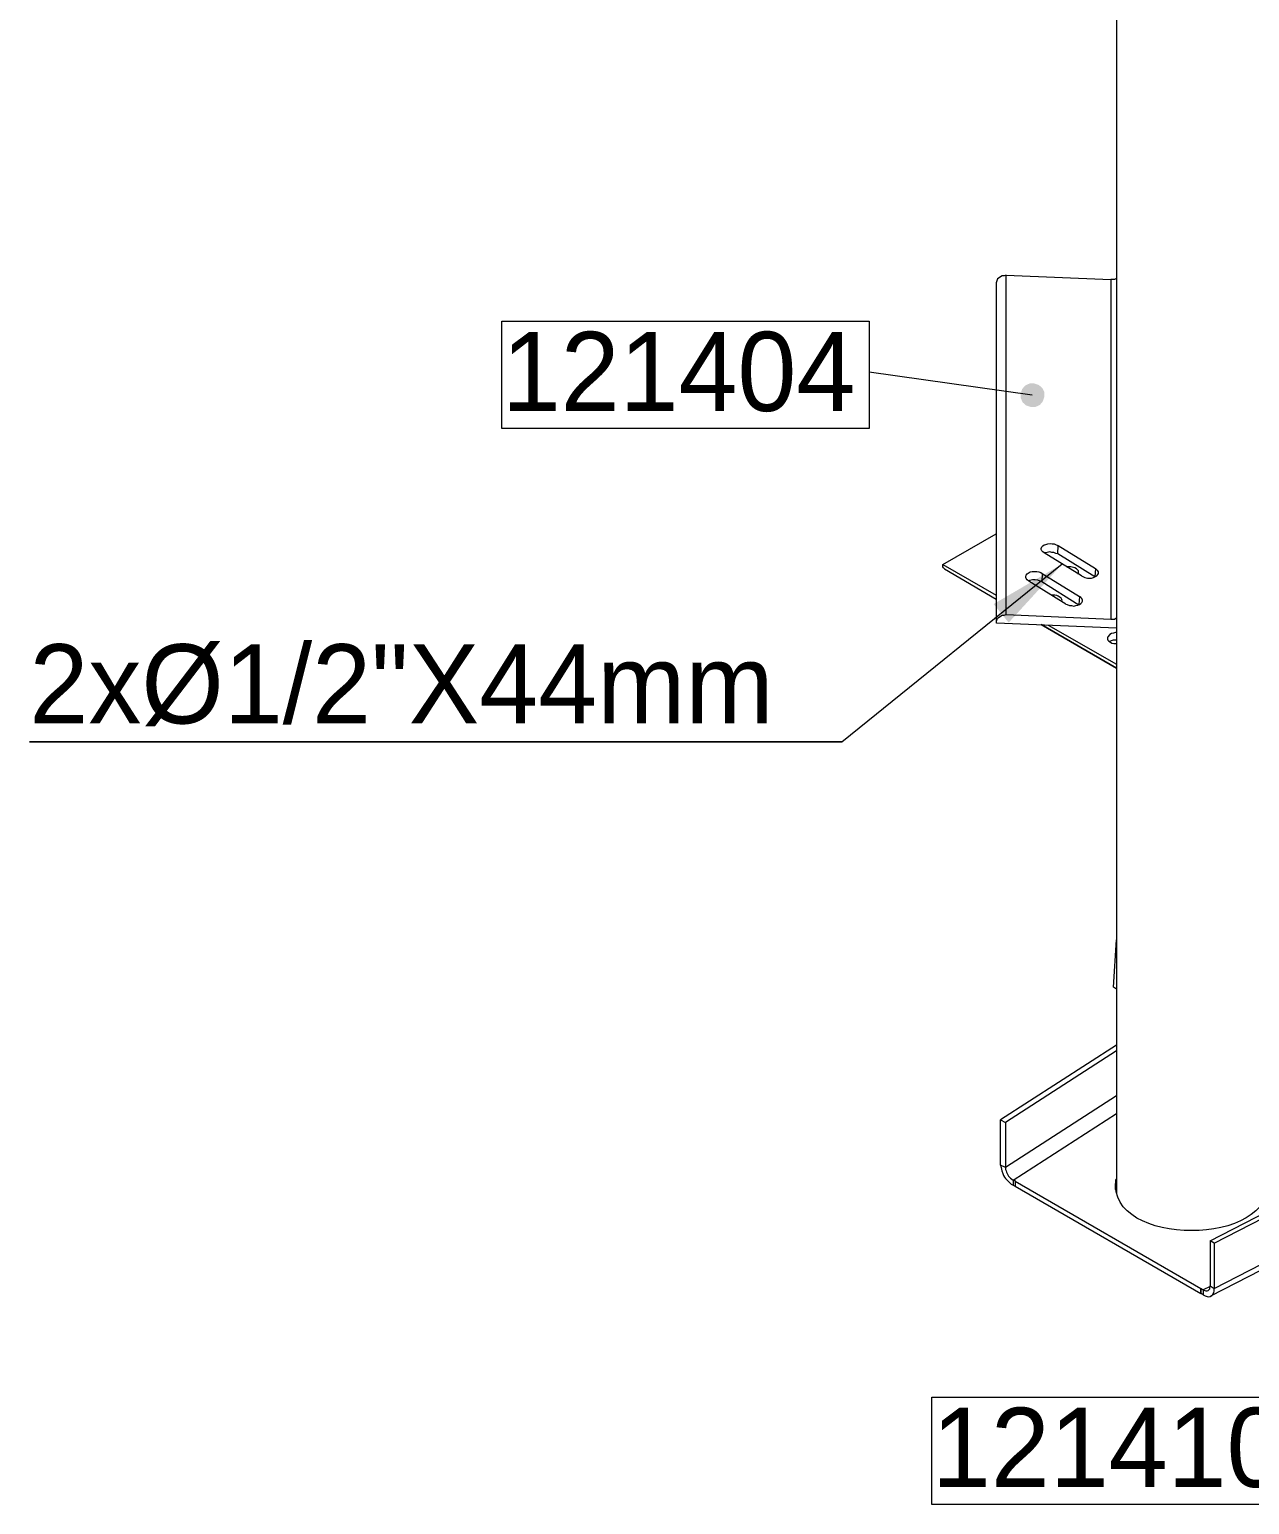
# Model space of a CAD drawing. Header units: inches. Extents: x -7660 to 802, y -193 to 3.
# Drawn here: x 777.773 to 779.795, y -111.769 to -109.325 of the extents above; entities that cross this region are included whole.
import ezdxf

# ---------------------------------------------------------------- set-up
doc = ezdxf.new("R2010")
doc.units = ezdxf.units.IN
doc.header["$MEASUREMENT"] = 0
for name, color, linetype in [('PDF_Geometry', 7, 'Continuous'), ('PDF_Solid Fills', 7, 'Continuous'), ('PDF_Text', 7, 'Continuous')]:
    doc.layers.add(name, color=color, linetype=linetype)
doc.styles.add('PDF Century Gothic', font='GOTHIC.TTF')

# ---------------------------------------------------------------- blocks, each defined once
blk = doc.blocks.new('FGDFH.5')
at = {"layer": 'PDF_Solid Fills', "lineweight": 5}
blk.add_hatch(color=7, dxfattribs=at).paths.add_polyline_path([(2.9628, 0.7068), (2.9628, 0.7151), (2.9595, 0.7218), (2.9536, 0.7268), (2.9461, 0.7293), (2.9386, 0.7293), (2.9311, 0.7259), (2.9261, 0.7201), (2.9236, 0.7126), (2.9236, 0.7051), (2.927, 0.6976), (2.9328, 0.6926), (2.9403, 0.6901), (2.9478, 0.6901), (2.9553, 0.6934), (2.9603, 0.6993), (2.9628, 0.7068), (2.9428, 0.7101)])
at = {"layer": 'PDF_Geometry', "color": 7, "lineweight": 5}
for points in [[(3.0828, 2.8226), (3.0828, -0.6182)], [(2.8995, 0.3451), (2.8995, 0.9093), (2.8961, 0.9084), (2.8928, 0.9084), (2.8853, 0.9034), (2.8836, 0.8984), (2.8828, 0.8968), (2.8828, 0.3326)], [(2.8995, 0.9093), (3.0736, 0.9018)], [(3.0828, 0.9034), (3.082, 0.9034), (3.0795, 0.9018), (3.0736, 0.9018), (3.0736, 0.3376)], [(2.672, 0.7484), (2.9428, 0.7101)], [(2.7944, 0.4284), (2.8828, 0.4793)], [(2.9628, 0.4476), (2.9603, 0.4493), (2.9586, 0.4509), (2.9578, 0.4534), (2.9578, 0.4551), (2.9586, 0.4576), (2.9603, 0.4593), (2.9628, 0.4609), (2.9653, 0.4618), (2.9686, 0.4626), (2.9728, 0.4634), (2.9761, 0.4626), (2.9795, 0.4626), (2.9828, 0.4609), (2.9861, 0.4601)], [(3.047, 0.4076), (2.9853, 0.4459), (2.982, 0.4468), (2.9786, 0.4484), (2.9753, 0.4484), (2.972, 0.4493), (2.9678, 0.4484), (2.9645, 0.4476), (2.9628, 0.4476)], [(3.0245, 0.4093), (2.9628, 0.4476)], [(2.9653, 0.4459), (2.9653, 0.4484)], [(2.9853, 0.4459), (2.9861, 0.4601), (3.0478, 0.4218)], [(2.6261, 0.1334), (2.9928, 0.4293)], [(2.7969, 0.4209), (2.7953, 0.4226), (2.7944, 0.4243), (2.7944, 0.4284), (2.8828, 0.3776)], [(2.797, 0.4209), (2.8828, 0.3709)], [(3.0186, 0.4126), (3.0194, 0.4134), (3.0194, 0.4176), (3.0161, 0.4209), (3.0136, 0.4226), (3.0069, 0.4243), (2.9994, 0.4243)], [(3.0245, 0.4093), (3.0278, 0.4076), (3.0303, 0.4068), (3.0345, 0.4059), (3.0411, 0.4059), (3.0445, 0.4068), (3.0478, 0.4084), (3.0503, 0.4093), (3.052, 0.4118), (3.0528, 0.4134), (3.0528, 0.4159), (3.052, 0.4176), (3.0478, 0.4218), (3.047, 0.4076)], [(2.937, 0.4009), (2.9345, 0.4026), (2.9328, 0.4051), (2.932, 0.4068), (2.932, 0.4093), (2.9328, 0.4109), (2.9345, 0.4126), (2.9395, 0.4159), (2.9428, 0.4168), (2.9503, 0.4168), (2.9536, 0.4159), (2.957, 0.4151), (2.9595, 0.4134), (2.9586, 0.3993)], [(2.9386, 0.4018), (2.937, 0.4009)], [(2.9986, 0.3626), (2.937, 0.4009)], [(2.9386, 0.4001), (2.9378, 0.4018)], [(3.0203, 0.3609), (2.9586, 0.3993), (2.9561, 0.4009)], [(2.9595, 0.4134), (3.0211, 0.3751)], [(2.9919, 0.3668), (2.9928, 0.3684), (2.9919, 0.3701), (2.9911, 0.3726), (2.9861, 0.3759), (2.9836, 0.3768), (2.9803, 0.3776), (2.9744, 0.3776)], [(2.9986, 0.3626), (3.0011, 0.3618), (3.0045, 0.3601), (3.0078, 0.3601), (3.012, 0.3593), (3.0153, 0.3601), (3.0186, 0.3609), (3.0211, 0.3618), (3.0236, 0.3634), (3.0253, 0.3651), (3.0261, 0.3676), (3.0261, 0.3693), (3.0253, 0.3718), (3.0236, 0.3734), (3.0211, 0.3751), (3.0203, 0.3618)], [(2.8836, 0.3309), (2.8836, 0.3343), (2.8853, 0.3393), (2.8928, 0.3443), (2.8961, 0.3443), (2.8995, 0.3451), (3.0736, 0.3376), (3.0795, 0.3376), (3.082, 0.3393), (3.0828, 0.3393)], [(3.0828, 0.3226), (2.8836, 0.3309)], [(2.9694, 0.3276), (3.0828, 0.2626)], [(3.0828, 0.3151), (3.0811, 0.3151), (3.0778, 0.3143), (3.0744, 0.3134), (3.0719, 0.3118), (3.0686, 0.3084), (3.0678, 0.3068), (3.0678, 0.3043), (3.0686, 0.3026), (3.0703, 0.3009), (3.0728, 0.2993)], [(3.0711, 0.3001), (3.0719, 0.3009), (3.0744, 0.3018), (3.0778, 0.3034), (3.0828, 0.3034)], [(3.0728, 0.2993), (3.0753, 0.2976), (3.0786, 0.2968), (3.0828, 0.2968)], [(1.2761, 0.1334), (2.6261, 0.1334), (1.2761, 0.1334)], [(3.2453, -0.6999), (3.2386, -0.6957), (4.3669, -0.1149)], [(3.2453, -0.6999), (4.3736, -0.1199)], [(3.0828, -0.2774), (3.0778, -0.2741), (3.0828, -0.1957)], [(3.2453, -0.6999), (3.2453, -0.7749), (4.3736, -0.1949)], [(3.2395, -0.7874), (4.3678, -0.2082)], [(3.0828, -0.3707), (2.8903, -0.4949)], [(3.0828, -0.3799), (2.8986, -0.4991)], [(3.0828, -0.4549), (2.8986, -0.5741)], [(2.9111, -0.5949), (3.0828, -0.4841)], [(2.8903, -0.5699), (2.8911, -0.5741)], [(2.8986, -0.5741), (2.8986, -0.5774)], [(2.9078, -0.6016), (2.9111, -0.6032)], [(2.9086, -0.5932), (2.9111, -0.5949)], [(3.2269, -0.7857), (3.2236, -0.7832), (3.2236, -0.7749), (3.2228, -0.7757), (2.9144, -0.5974), (2.9153, -0.5966), (2.9111, -0.5949)], [(2.9111, -0.5949), (2.9111, -0.6032)], [(2.9111, -0.6032), (2.9144, -0.6049)], [(2.9144, -0.5974), (2.9144, -0.6057)], [(3.2228, -0.7841), (2.9144, -0.6057)], [(3.0811, -0.6107), (3.0811, -0.6091), (3.0819, -0.6032), (3.0828, -0.6024)], [(3.0819, -0.5949), (3.0828, -0.5932)], [(3.2386, -0.6957), (3.2386, -0.7707), (3.2453, -0.7749)], [(3.2236, -0.7832), (3.2228, -0.7841), (3.2228, -0.7757)], [(3.2236, -0.7749), (3.2269, -0.7774), (3.2294, -0.7782), (3.2311, -0.7791), (3.2336, -0.7791), (3.2353, -0.7782), (3.2378, -0.7757), (3.2378, -0.7732), (3.2386, -0.7707)], [(3.2269, -0.7857), (3.2303, -0.7874), (3.2336, -0.7882), (3.2361, -0.7891), (3.2386, -0.7882), (3.2411, -0.7866), (3.2428, -0.7849), (3.2444, -0.7824), (3.2453, -0.7791), (3.2453, -0.7749)], [(3.2269, -0.7774), (3.2269, -0.7857)], [(3.2386, -0.7716), (3.227, -0.7774)]]:
    blk.add_lwpolyline(points, dxfattribs=at)
for points in [[(2.0611, 0.6543), (2.0611, 0.8326), (2.672, 0.8326), (2.672, 0.6543)], [(3.0828, 0.2559), (2.9578, 0.3284)], [(1.2761, 0.1334), (2.6261, 0.1334), (1.2761, 0.1334), (2.6261, 0.1334)], [(2.8903, -0.5699), (2.8903, -0.4949), (2.8986, -0.4991), (2.8986, -0.5741)], [(2.7761, -1.1341), (2.7761, -0.9557), (3.387, -0.9557), (3.387, -1.1341)]]:
    blk.add_lwpolyline(points, close=True, dxfattribs=at)
for points in [[(2.9561, 0.4009), (2.9505, 0.4027), (2.9443, 0.4035), (2.9386, 0.4018)], [(2.8911, -0.5741), (2.8946, -0.5903), (2.8968, -0.5906), (2.9078, -0.6016)], [(2.8986, -0.5774), (2.8998, -0.5833), (2.9036, -0.5899), (2.9086, -0.5932)], [(3.3328, -0.5949), (3.3493, -0.7067), (3.0659, -0.7069), (3.0819, -0.5949)]]:
    blk.add_open_spline(points, degree=3, dxfattribs=at)
at = {"layer": 'PDF_Solid Fills', "color": 7, "lineweight": 5}
blk.add_solid([(2.9928, 0.4293), (2.9036, 0.3318), (2.8786, 0.3626)], dxfattribs=at)
at = {"layer": 'PDF_Text', "color": 7, "lineweight": 5, "attachment_point": 4, "style": 'PDF Century Gothic'}
for s, insert, char_height in [('121404', (2.0611, 0.7483), 0.13168), ('2xØ1/2"X44mm', (1.2761, 0.2275), 0.131681), ('121410', (2.7761, -1.04), 0.13168)]:
    blk.add_mtext(s, dxfattribs=dict(at, insert=insert, char_height=char_height))

msp = doc.modelspace()

# ---------------------------------------------------------------- block references
at = {"color": 6, "xscale": 0.9969265195659633, "yscale": 0.9969265195659633, "zscale": 0.9969265195659633}
msp.add_blockref('FGDFH.5', (776.50109, -110.63825), dxfattribs=at)

doc.saveas('drawing.dxf')
